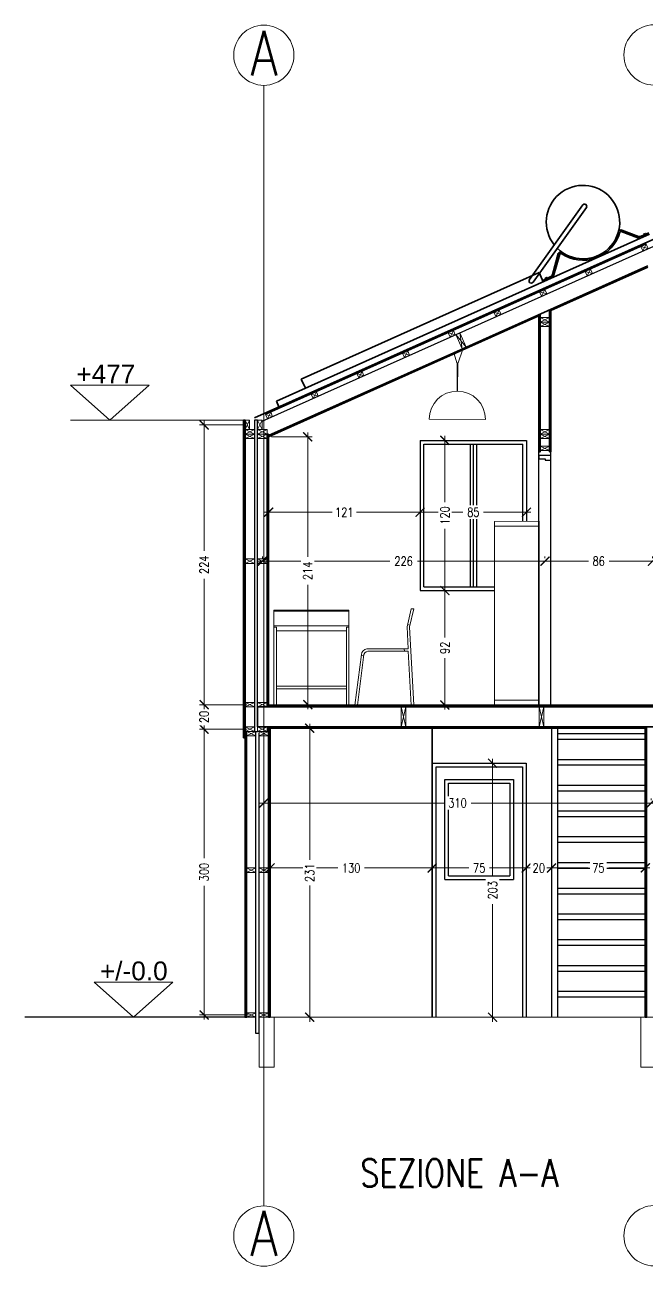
# Model space of a CAD drawing. Header units: centimetres. Extents: x 891 to 3096, y 669 to 2470.
# Drawn here: x 895 to 1392, y 1470 to 2463 of the extents above; entities that cross this region are included whole.
import ezdxf

# ---------------------------------------------------------------- set-up
doc = ezdxf.new("R2010")
doc.units = ezdxf.units.CM
doc.header["$MEASUREMENT"] = 0
doc.layers.get('DEFPOINTS').update_dxf_attribs({"color": 210})
for name, color, linetype, lineweight in [('A-ANNO-DIMS', 3, 'Continuous', 18), ('A-ANNO-SYMB', 3, 'Continuous', 18), ('A-DETL-MCUT', 4, 'Continuous', 25), ('A-ELEV-IDEN', 3, 'Continuous', 18), ('A-ELEV-MBE1', 7, 'Continuous', 35), ('A-ELEV-MBE2', 4, 'Continuous', 25), ('A-FURN', 8, 'Continuous', 18), ('A-SECT-MCUT', 7, 'Continuous', 35), ('A-WALL-STUD', 3, 'Continuous', 18)]:
    doc.layers.add(name, color=color, linetype=linetype, lineweight=lineweight)
doc.styles.add('ARIAL', font='Arial.ttf')
doc.styles.add('E-ROMANS', font='romans.shx', dxfattribs={"width": 0.8})
doc.styles.get("Standard").update_dxf_attribs({"font": 'Arial.ttf'})
doc.dimstyles.new('Copy of TICK_36', dxfattribs={"dimtxt": 3.6, "dimasz": 3.6, "dimexe": 1.8, "dimexo": 1.2, "dimgap": 1.8, "dimtad": 0, "dimdec": 0, "dimzin": 0, "dimdsep": 46, "dimtxsty": 'ARIAL', "dimblk": 'ARCHTICK', "dimblk1": 'ARCHTICK', "dimblk2": 'ARCHTICK', "dimcen": 1.8, "dimdle": 1.8, "dimclrd": 256, "dimclre": 256, "dimclrt": 256, "dimadec": 0, "dimazin": 0, "dimtfac": 1, "dimtdec": 0, "dimtmove": 1, "dimatfit": 3, "dimldrblk": 'OPEN90', "dimfxl": 1, "dimtfill": 1, "dimtolj": 1, "dimtzin": 0, "dimlwd": -1, "dimlwe": -1, "dimarcsym": 0})

# ---------------------------------------------------------------- blocks, each defined once
blk = doc.blocks.new('_ArchTick')
at = {"color": 0, "linetype": 'ByBlock', "const_width": 0.15}
blk.add_lwpolyline([(-0.5, -0.5), (0.5, 0.5)], dxfattribs=at)
blk = doc.blocks.new('*D52')
at = {"layer": 'A-ANNO-DIMS', "transparency": 16777216}
for p, q in [((1072.66, 1899.56), (1034.9, 1899.56)), ((1038.5, 1903.16), (1038.5, 1796.28)), ((1038.5, 1667.38), (1038.5, 1774.27)), ((1073.86, 1670.98), (1034.9, 1670.98))]:
    blk.add_line(p, q, dxfattribs=at)
at = {"layer": 'DEFPOINTS', "color": 0, "transparency": 16777216}
for p in [(1075.06, 1899.56), (1038.5, 1670.98), (1076.26, 1670.98)]:
    blk.add_point(p, dxfattribs=at)
at = {"layer": 'A-ANNO-DIMS', "transparency": 16777216, "xscale": 7.2, "yscale": 7.2, "zscale": 7.2}
for p, rotation in [((1038.5, 1899.56), 90), ((1038.5, 1670.98), 270)]:
    blk.add_blockref('_ArchTick', p, dxfattribs=dict(at, rotation=rotation))
at = {"layer": 'A-ANNO-DIMS', "transparency": 16777216, "insert": (1038.5, 1785.27), "char_height": 7.2, "width": 15.432, "attachment_point": 5, "rotation": 90, "style": 'E-ROMANS', "bg_fill": 3, "box_fill_scale": 1.25, "bg_fill_color": 256, "bg_fill_true_color": 13158600, "bg_fill_transparency": 0}
blk.add_mtext('\\A1;300', dxfattribs=at)
blk = doc.blocks.new('_Open90')
at = {"color": 0, "linetype": 'ByBlock', "lineweight": -2}
for p, q in [((0, 0), (-1, 0)), ((-0.5, 0.5), (0, 0)), ((0, 0), (-0.5, -0.5))]:
    blk.add_line(p, q, dxfattribs=at)
blk = doc.blocks.new('*D53')
at = {"layer": 'A-ANNO-DIMS', "transparency": 16777216}
for p, q in [((1038.5, 1919.18), (1038.5, 1926.38)), ((1072.66, 1919.18), (1034.9, 1919.18)), ((1038.5, 1919.18), (1038.5, 1917.63)), ((1072.66, 1899.56), (1034.9, 1899.56)), ((1038.5, 1899.56), (1038.5, 1901.1)), ((1038.5, 1899.56), (1038.5, 1892.36))]:
    blk.add_line(p, q, dxfattribs=at)
at = {"layer": 'DEFPOINTS', "color": 0, "transparency": 16777216}
for p in [(1075.06, 1919.18), (1075.06, 1899.56)]:
    blk.add_point(p, dxfattribs=at)
at = {"layer": 'A-ANNO-DIMS', "transparency": 16777216, "xscale": 7.2, "yscale": 7.2, "zscale": 7.2}
for p, rotation in [((1038.5, 1919.18), 270), ((1038.5, 1899.56), 90)]:
    blk.add_blockref('_ArchTick', p, dxfattribs=dict(at, rotation=rotation))
at = {"layer": 'A-ANNO-DIMS', "transparency": 16777216, "insert": (1038.5, 1909.37), "char_height": 7.2, "attachment_point": 5, "rotation": 90, "style": 'E-ROMANS', "bg_fill": 3, "box_fill_scale": 1.25, "bg_fill_color": 256, "bg_fill_true_color": 13158600, "bg_fill_transparency": 0}
blk.add_mtext('\\A1;20', dxfattribs=at)
at = {"layer": 'DEFPOINTS', "color": 0, "transparency": 16777216}
blk.add_point((1038.5, 1919.18), dxfattribs=at)
blk = doc.blocks.new('*D54')
at = {"layer": 'A-ANNO-DIMS', "transparency": 16777216}
for p, q in [((1038.5, 2146.5), (1038.5, 2042.18)), ((1070.71, 2142.9), (1034.9, 2142.9)), ((1038.5, 1915.58), (1038.5, 2019.89)), ((1072.66, 1919.18), (1034.9, 1919.18))]:
    blk.add_line(p, q, dxfattribs=at)
at = {"layer": 'DEFPOINTS', "color": 0, "transparency": 16777216}
for p in [(1038.5, 2142.9), (1073.11, 2142.9), (1075.06, 1919.18)]:
    blk.add_point(p, dxfattribs=at)
at = {"layer": 'A-ANNO-DIMS', "transparency": 16777216, "xscale": 7.2, "yscale": 7.2, "zscale": 7.2}
for p, rotation in [((1038.5, 2142.9), 90), ((1038.5, 1919.18), 270)]:
    blk.add_blockref('_ArchTick', p, dxfattribs=dict(at, rotation=rotation))
at = {"layer": 'A-ANNO-DIMS', "transparency": 16777216, "insert": (1038.5, 2031.04), "char_height": 7.2, "attachment_point": 5, "rotation": 90, "style": 'E-ROMANS', "bg_fill": 3, "box_fill_scale": 1.25, "bg_fill_color": 256, "bg_fill_true_color": 13158600, "bg_fill_transparency": 0}
blk.add_mtext('\\A1;224', dxfattribs=at)
blk = doc.blocks.new('*D55')
at = {"layer": 'A-ANNO-DIMS', "transparency": 16777216}
for p, q in [((1085.11, 2036.31), (1085.11, 2037.56)), ((1311.19, 2036.36), (1311.19, 2037.56)), ((1081.51, 2033.96), (1187.14, 2033.96)), ((1314.79, 2033.96), (1209.15, 2033.96))]:
    blk.add_line(p, q, dxfattribs=at)
at = {"layer": 'DEFPOINTS', "color": 0, "transparency": 16777216}
for p in [(1085.11, 2033.96), (1085.11, 2033.91), (1311.19, 2033.96)]:
    blk.add_point(p, dxfattribs=at)
at = {"layer": 'A-ANNO-DIMS', "transparency": 16777216, "xscale": 7.2, "yscale": 7.2, "zscale": 7.2, "rotation": 180}
blk.add_blockref('_ArchTick', (1085.11, 2033.96), dxfattribs=at)
at = {"layer": 'A-ANNO-DIMS', "transparency": 16777216, "xscale": 7.2, "yscale": 7.2, "zscale": 7.2}
blk.add_blockref('_ArchTick', (1311.19, 2033.96), dxfattribs=at)
at = {"layer": 'A-ANNO-DIMS', "transparency": 16777216, "insert": (1198.15, 2033.96), "char_height": 7.2, "attachment_point": 5, "style": 'E-ROMANS', "bg_fill": 3, "box_fill_scale": 1.25, "bg_fill_color": 256, "bg_fill_true_color": 13158600, "bg_fill_transparency": 0}
blk.add_mtext('\\A1;226', dxfattribs=at)
blk = doc.blocks.new('*D56')
at = {"layer": 'A-ANNO-DIMS', "transparency": 16777216}
for p, q in [((1311.19, 2036.36), (1311.19, 2037.56)), ((1397.25, 2036.36), (1397.25, 2037.56)), ((1307.59, 2033.96), (1345.96, 2033.96)), ((1400.85, 2033.96), (1362.48, 2033.96))]:
    blk.add_line(p, q, dxfattribs=at)
at = {"layer": 'DEFPOINTS', "color": 0, "transparency": 16777216}
for p in [(1311.19, 2033.96), (1311.19, 2033.96), (1397.25, 2033.96)]:
    blk.add_point(p, dxfattribs=at)
at = {"layer": 'A-ANNO-DIMS', "transparency": 16777216, "xscale": 7.2, "yscale": 7.2, "zscale": 7.2, "rotation": 180}
blk.add_blockref('_ArchTick', (1311.19, 2033.96), dxfattribs=at)
at = {"layer": 'A-ANNO-DIMS', "transparency": 16777216, "xscale": 7.2, "yscale": 7.2, "zscale": 7.2}
blk.add_blockref('_ArchTick', (1397.25, 2033.96), dxfattribs=at)
at = {"layer": 'A-ANNO-DIMS', "transparency": 16777216, "insert": (1354.22, 2033.96), "char_height": 7.2, "attachment_point": 5, "style": 'E-ROMANS', "bg_fill": 3, "box_fill_scale": 1.25, "bg_fill_color": 256, "bg_fill_true_color": 13158600, "bg_fill_transparency": 0}
blk.add_mtext('\\A1;86', dxfattribs=at)
blk = doc.blocks.new('*D58')
at = {"layer": 'A-ANNO-DIMS', "transparency": 16777216}
for p, q in [((1090.07, 2075.54), (1090.07, 2076.74)), ((1211.36, 2075.54), (1211.36, 2076.74)), ((1086.47, 2073.14), (1140.94, 2073.14)), ((1214.96, 2073.14), (1160.48, 2073.14))]:
    blk.add_line(p, q, dxfattribs=at)
at = {"layer": 'DEFPOINTS', "color": 0, "transparency": 16777216}
for p in [(1090.07, 2073.14), (1090.07, 2073.14), (1211.36, 2073.14)]:
    blk.add_point(p, dxfattribs=at)
at = {"layer": 'A-ANNO-DIMS', "transparency": 16777216, "xscale": 7.2, "yscale": 7.2, "zscale": 7.2, "rotation": 180}
blk.add_blockref('_ArchTick', (1090.07, 2073.14), dxfattribs=at)
at = {"layer": 'A-ANNO-DIMS', "transparency": 16777216, "xscale": 7.2, "yscale": 7.2, "zscale": 7.2}
blk.add_blockref('_ArchTick', (1211.36, 2073.14), dxfattribs=at)
at = {"layer": 'A-ANNO-DIMS', "transparency": 16777216, "insert": (1150.71, 2073.14), "char_height": 7.2, "attachment_point": 5, "style": 'E-ROMANS', "bg_fill": 3, "box_fill_scale": 1.25, "bg_fill_color": 256, "bg_fill_true_color": 13158600, "bg_fill_transparency": 0}
blk.add_mtext('\\A1;121', dxfattribs=at)
blk = doc.blocks.new('*D59')
at = {"layer": 'A-ANNO-DIMS', "transparency": 16777216}
for p, q in [((1231.18, 2014.05), (1231.18, 1972.92)), ((1233.58, 2010.45), (1234.78, 2010.45)), ((1231.18, 1915.28), (1231.18, 1956.4)), ((1092.47, 1918.88), (1234.78, 1918.88))]:
    blk.add_line(p, q, dxfattribs=at)
at = {"layer": 'DEFPOINTS', "color": 0, "transparency": 16777216}
for p in [(1231.18, 2010.45), (1090.07, 1918.88), (1231.18, 1918.88)]:
    blk.add_point(p, dxfattribs=at)
at = {"layer": 'A-ANNO-DIMS', "transparency": 16777216, "xscale": 7.2, "yscale": 7.2, "zscale": 7.2}
for p, rotation in [((1231.18, 2010.45), 90), ((1231.18, 1918.88), 270)]:
    blk.add_blockref('_ArchTick', p, dxfattribs=dict(at, rotation=rotation))
at = {"layer": 'A-ANNO-DIMS', "transparency": 16777216, "insert": (1231.18, 1964.66), "char_height": 7.2, "attachment_point": 5, "rotation": 90, "style": 'E-ROMANS', "bg_fill": 3, "box_fill_scale": 1.25, "bg_fill_color": 256, "bg_fill_true_color": 13158600, "bg_fill_transparency": 0}
blk.add_mtext('\\A1;92', dxfattribs=at)
blk = doc.blocks.new('*D60')
at = {"layer": 'A-ANNO-DIMS', "transparency": 16777216}
for p, q in [((1211.36, 2075.54), (1211.36, 2076.74)), ((1296.43, 2075.54), (1296.43, 2076.74)), ((1207.76, 2073.14), (1245.63, 2073.14)), ((1300.03, 2073.14), (1262.16, 2073.14))]:
    blk.add_line(p, q, dxfattribs=at)
at = {"layer": 'DEFPOINTS', "color": 0, "transparency": 16777216}
for p in [(1211.36, 2073.14), (1296.43, 2073.14), (1296.43, 2073.14)]:
    blk.add_point(p, dxfattribs=at)
at = {"layer": 'A-ANNO-DIMS', "transparency": 16777216, "xscale": 7.2, "yscale": 7.2, "zscale": 7.2, "rotation": 180}
blk.add_blockref('_ArchTick', (1211.36, 2073.14), dxfattribs=at)
at = {"layer": 'A-ANNO-DIMS', "transparency": 16777216, "xscale": 7.2, "yscale": 7.2, "zscale": 7.2}
blk.add_blockref('_ArchTick', (1296.43, 2073.14), dxfattribs=at)
at = {"layer": 'A-ANNO-DIMS', "transparency": 16777216, "insert": (1253.89, 2073.14), "char_height": 7.2, "attachment_point": 5, "style": 'E-ROMANS', "bg_fill": 3, "box_fill_scale": 1.25, "bg_fill_color": 256, "bg_fill_true_color": 13158600, "bg_fill_transparency": 0}
blk.add_mtext('\\A1;85', dxfattribs=at)
blk = doc.blocks.new('*D61')
at = {"layer": 'A-ANNO-DIMS', "transparency": 16777216}
for p, q in [((1121.42, 2136.93), (1121.42, 2037.39)), ((1092.47, 2133.33), (1125.02, 2133.33)), ((1121.42, 1915.58), (1121.42, 2015.11)), ((1092.47, 1919.18), (1125.02, 1919.18))]:
    blk.add_line(p, q, dxfattribs=at)
at = {"layer": 'DEFPOINTS', "color": 0, "transparency": 16777216}
for p in [(1090.07, 2133.33), (1121.42, 2133.33), (1090.07, 1919.18)]:
    blk.add_point(p, dxfattribs=at)
at = {"layer": 'A-ANNO-DIMS', "transparency": 16777216, "xscale": 7.2, "yscale": 7.2, "zscale": 7.2}
for p, rotation in [((1121.42, 2133.33), 90), ((1121.42, 1919.18), 270)]:
    blk.add_blockref('_ArchTick', p, dxfattribs=dict(at, rotation=rotation))
at = {"layer": 'A-ANNO-DIMS', "transparency": 16777216, "insert": (1121.42, 2026.25), "char_height": 7.2, "attachment_point": 5, "rotation": 90, "style": 'E-ROMANS', "bg_fill": 3, "box_fill_scale": 1.25, "bg_fill_color": 256, "bg_fill_true_color": 13158600, "bg_fill_transparency": 0}
blk.add_mtext('\\A1;214', dxfattribs=at)
blk = doc.blocks.new('*D66')
at = {"layer": 'A-ANNO-DIMS', "transparency": 16777216}
for p, q in [((1231.18, 2134.14), (1231.18, 2081.09)), ((1233.58, 2130.54), (1234.78, 2130.54)), ((1231.18, 2006.85), (1231.18, 2059.9)), ((1233.58, 2010.45), (1234.78, 2010.45))]:
    blk.add_line(p, q, dxfattribs=at)
at = {"layer": 'DEFPOINTS', "color": 0, "transparency": 16777216}
for p in [(1231.18, 2130.54), (1231.18, 2130.54), (1231.18, 2010.45)]:
    blk.add_point(p, dxfattribs=at)
at = {"layer": 'A-ANNO-DIMS', "transparency": 16777216, "xscale": 7.2, "yscale": 7.2, "zscale": 7.2}
for p, rotation in [((1231.18, 2130.54), 90), ((1231.18, 2010.45), 270)]:
    blk.add_blockref('_ArchTick', p, dxfattribs=dict(at, rotation=rotation))
at = {"layer": 'A-ANNO-DIMS', "transparency": 16777216, "insert": (1231.18, 2070.49), "char_height": 7.2, "attachment_point": 5, "rotation": 90, "style": 'E-ROMANS', "bg_fill": 3, "box_fill_scale": 1.25, "bg_fill_color": 256, "bg_fill_true_color": 13158600, "bg_fill_transparency": 0}
blk.add_mtext('\\A1;120', dxfattribs=at)
blk = doc.blocks.new('*D69')
at = {"layer": 'A-ANNO-DIMS', "transparency": 16777216}
for p, q in [((1082.71, 1840.53), (1230.28, 1840.53)), ((1086.31, 1838.73), (1086.31, 1836.93)), ((1399.85, 1840.53), (1252.29, 1840.53)), ((1396.25, 1842.93), (1396.25, 1844.13))]:
    blk.add_line(p, q, dxfattribs=at)
at = {"layer": 'DEFPOINTS', "color": 0, "transparency": 16777216}
for p in [(1086.31, 1841.13), (1396.25, 1840.53), (1396.25, 1840.53)]:
    blk.add_point(p, dxfattribs=at)
at = {"layer": 'A-ANNO-DIMS', "transparency": 16777216, "xscale": 7.2, "yscale": 7.2, "zscale": 7.2, "rotation": 180}
blk.add_blockref('_ArchTick', (1086.31, 1840.53), dxfattribs=at)
at = {"layer": 'A-ANNO-DIMS', "transparency": 16777216, "xscale": 7.2, "yscale": 7.2, "zscale": 7.2}
blk.add_blockref('_ArchTick', (1396.25, 1840.53), dxfattribs=at)
at = {"layer": 'A-ANNO-DIMS', "transparency": 16777216, "insert": (1241.28, 1840.53), "char_height": 7.2, "attachment_point": 5, "style": 'E-ROMANS', "bg_fill": 3, "box_fill_scale": 1.25, "bg_fill_color": 256, "bg_fill_true_color": 13158600, "bg_fill_transparency": 0}
blk.add_mtext('\\A1;310', dxfattribs=at)
blk = doc.blocks.new('*D70')
at = {"layer": 'A-ANNO-DIMS', "transparency": 16777216}
for p, q in [((1087.67, 1788.57), (1145.57, 1788.57)), ((1091.27, 1789.17), (1091.27, 1792.17)), ((1224.67, 1788.57), (1166.76, 1788.57)), ((1221.07, 1671.58), (1221.07, 1792.17))]:
    blk.add_line(p, q, dxfattribs=at)
at = {"layer": 'DEFPOINTS', "color": 0, "transparency": 16777216}
for p in [(1221.07, 1788.57), (1091.27, 1786.77), (1221.07, 1669.18)]:
    blk.add_point(p, dxfattribs=at)
at = {"layer": 'A-ANNO-DIMS', "transparency": 16777216, "xscale": 7.2, "yscale": 7.2, "zscale": 7.2, "rotation": 180}
blk.add_blockref('_ArchTick', (1091.27, 1788.57), dxfattribs=at)
at = {"layer": 'A-ANNO-DIMS', "transparency": 16777216, "xscale": 7.2, "yscale": 7.2, "zscale": 7.2}
blk.add_blockref('_ArchTick', (1221.07, 1788.57), dxfattribs=at)
at = {"layer": 'A-ANNO-DIMS', "transparency": 16777216, "insert": (1156.17, 1788.57), "char_height": 7.2, "attachment_point": 5, "style": 'E-ROMANS', "bg_fill": 3, "box_fill_scale": 1.25, "bg_fill_color": 256, "bg_fill_true_color": 13158600, "bg_fill_transparency": 0}
blk.add_mtext('\\A1;130', dxfattribs=at)
blk = doc.blocks.new('*D71')
at = {"layer": 'A-ANNO-DIMS', "transparency": 16777216}
for p, q in [((1217.47, 1788.57), (1250.33, 1788.57)), ((1221.07, 1790.97), (1221.07, 1792.17)), ((1299.73, 1788.57), (1266.86, 1788.57)), ((1296.13, 1790.97), (1296.13, 1792.17))]:
    blk.add_line(p, q, dxfattribs=at)
at = {"layer": 'DEFPOINTS', "color": 0, "transparency": 16777216}
for p in [(1221.07, 1788.57), (1296.13, 1788.57), (1296.13, 1788.57)]:
    blk.add_point(p, dxfattribs=at)
at = {"layer": 'A-ANNO-DIMS', "transparency": 16777216, "xscale": 7.2, "yscale": 7.2, "zscale": 7.2, "rotation": 180}
blk.add_blockref('_ArchTick', (1221.07, 1788.57), dxfattribs=at)
at = {"layer": 'A-ANNO-DIMS', "transparency": 16777216, "xscale": 7.2, "yscale": 7.2, "zscale": 7.2}
blk.add_blockref('_ArchTick', (1296.13, 1788.57), dxfattribs=at)
at = {"layer": 'A-ANNO-DIMS', "transparency": 16777216, "insert": (1258.6, 1788.57), "char_height": 7.2, "attachment_point": 5, "style": 'E-ROMANS', "bg_fill": 3, "box_fill_scale": 1.25, "bg_fill_color": 256, "bg_fill_true_color": 13158600, "bg_fill_transparency": 0}
blk.add_mtext('\\A1;75', dxfattribs=at)
blk = doc.blocks.new('*D72')
at = {"layer": 'A-ANNO-DIMS', "transparency": 16777216}
for p, q in [((1296.13, 1788.57), (1288.93, 1788.57)), ((1296.13, 1790.97), (1296.13, 1792.17)), ((1296.13, 1788.57), (1298.02, 1788.57)), ((1316.44, 1788.57), (1314.55, 1788.57)), ((1316.44, 1790.97), (1316.44, 1792.17)), ((1316.44, 1788.57), (1323.64, 1788.57))]:
    blk.add_line(p, q, dxfattribs=at)
at = {"layer": 'A-ANNO-DIMS', "transparency": 16777216, "xscale": 7.2, "yscale": 7.2, "zscale": 7.2}
blk.add_blockref('_ArchTick', (1296.13, 1788.57), dxfattribs=at)
at = {"layer": 'A-ANNO-DIMS', "transparency": 16777216, "xscale": 7.2, "yscale": 7.2, "zscale": 7.2, "rotation": 180}
blk.add_blockref('_ArchTick', (1316.44, 1788.57), dxfattribs=at)
at = {"layer": 'A-ANNO-DIMS', "transparency": 16777216, "insert": (1306.28, 1788.57), "char_height": 7.2, "attachment_point": 5, "style": 'E-ROMANS', "bg_fill": 3, "box_fill_scale": 1.25, "bg_fill_color": 256, "bg_fill_true_color": 13158600, "bg_fill_transparency": 0}
blk.add_mtext('\\A1;20', dxfattribs=at)
at = {"layer": 'DEFPOINTS', "color": 0, "transparency": 16777216}
for p in [(1296.13, 1788.57), (1316.44, 1788.57), (1316.44, 1788.57)]:
    blk.add_point(p, dxfattribs=at)
blk = doc.blocks.new('*D73')
at = {"layer": 'A-ANNO-DIMS', "transparency": 16777216}
for p, q in [((1312.84, 1788.57), (1345.71, 1788.57)), ((1316.44, 1790.97), (1316.44, 1792.17)), ((1395.1, 1788.57), (1362.23, 1788.57)), ((1391.5, 1790.67), (1391.5, 1792.17))]:
    blk.add_line(p, q, dxfattribs=at)
at = {"layer": 'DEFPOINTS', "color": 0, "transparency": 16777216}
for p in [(1316.44, 1788.57), (1391.5, 1788.57), (1391.5, 1788.27)]:
    blk.add_point(p, dxfattribs=at)
at = {"layer": 'A-ANNO-DIMS', "transparency": 16777216, "xscale": 7.2, "yscale": 7.2, "zscale": 7.2, "rotation": 180}
blk.add_blockref('_ArchTick', (1316.44, 1788.57), dxfattribs=at)
at = {"layer": 'A-ANNO-DIMS', "transparency": 16777216, "xscale": 7.2, "yscale": 7.2, "zscale": 7.2}
blk.add_blockref('_ArchTick', (1391.5, 1788.57), dxfattribs=at)
at = {"layer": 'A-ANNO-DIMS', "transparency": 16777216, "insert": (1353.97, 1788.57), "char_height": 7.2, "attachment_point": 5, "style": 'E-ROMANS', "bg_fill": 3, "box_fill_scale": 1.25, "bg_fill_color": 256, "bg_fill_true_color": 13158600, "bg_fill_transparency": 0}
blk.add_mtext('\\A1;75', dxfattribs=at)
blk = doc.blocks.new('*D74')
at = {"layer": 'A-ANNO-DIMS', "transparency": 16777216}
for p, q in [((1223.47, 1872.34), (1272.91, 1872.34)), ((1269.31, 1875.94), (1269.31, 1781.77)), ((1269.31, 1665.58), (1269.31, 1759.75)), ((1223.47, 1669.18), (1272.91, 1669.18))]:
    blk.add_line(p, q, dxfattribs=at)
at = {"layer": 'DEFPOINTS', "color": 0, "transparency": 16777216}
for p in [(1221.07, 1872.34), (1269.31, 1872.34), (1221.07, 1669.18)]:
    blk.add_point(p, dxfattribs=at)
at = {"layer": 'A-ANNO-DIMS', "transparency": 16777216, "xscale": 7.2, "yscale": 7.2, "zscale": 7.2}
for p, rotation in [((1269.31, 1872.34), 90), ((1269.31, 1669.18), 270)]:
    blk.add_blockref('_ArchTick', p, dxfattribs=dict(at, rotation=rotation))
at = {"layer": 'A-ANNO-DIMS', "transparency": 16777216, "insert": (1269.31, 1770.76), "char_height": 7.2, "attachment_point": 5, "rotation": 90, "style": 'E-ROMANS', "bg_fill": 3, "box_fill_scale": 1.25, "bg_fill_color": 256, "bg_fill_true_color": 13158600, "bg_fill_transparency": 0}
blk.add_mtext('\\A1;203', dxfattribs=at)
blk = doc.blocks.new('*D75')
at = {"layer": 'A-ANNO-DIMS', "transparency": 16777216}
for p, q in [((1093.67, 1900.36), (1126.6, 1900.36)), ((1123, 1903.96), (1123, 1794.95)), ((1123, 1665.58), (1123, 1774.59)), ((1093.67, 1669.18), (1126.6, 1669.18))]:
    blk.add_line(p, q, dxfattribs=at)
at = {"layer": 'DEFPOINTS', "color": 0, "transparency": 16777216}
for p in [(1091.27, 1900.36), (1123, 1900.36), (1091.27, 1669.18)]:
    blk.add_point(p, dxfattribs=at)
at = {"layer": 'A-ANNO-DIMS', "transparency": 16777216, "xscale": 7.2, "yscale": 7.2, "zscale": 7.2}
for p, rotation in [((1123, 1900.36), 90), ((1123, 1669.18), 270)]:
    blk.add_blockref('_ArchTick', p, dxfattribs=dict(at, rotation=rotation))
at = {"layer": 'A-ANNO-DIMS', "transparency": 16777216, "insert": (1123, 1784.77), "char_height": 7.2, "attachment_point": 5, "rotation": 90, "style": 'E-ROMANS', "bg_fill": 3, "box_fill_scale": 1.25, "bg_fill_color": 256, "bg_fill_true_color": 13158600, "bg_fill_transparency": 0}
blk.add_mtext('\\A1;231', dxfattribs=at)

msp = doc.modelspace()

# ---------------------------------------------------------------- linework, layer by layer
for p, q in [((1094.33, 1918.88), (1096.33, 1918.88)), ((1152.33, 1918.88), (1154.33, 1918.88)), ((1159.19, 1918.88), (1161.19, 1918.88)), ((1204.17, 1918.88), (1206.19, 1918.88)), ((1270.72, 1918.88), (1274.72, 1918.88)), ((1274.72, 1918.88), (1302.43, 1918.88)), ((1306.43, 1918.88), (1302.43, 1918.88)), ((1078.81, 1897.76), (1081.36, 1897.76)), ((1080.01, 1669.18), (895.07, 1669.18))]:
    msp.add_line(p, q)
at = {"layer": 'A-ANNO-DIMS'}
msp.add_line((1070.1, 2146.65), (931.7, 2146.65), dxfattribs=at)
for points in [[(931.7, 2174.63), (963.19, 2146.65), (994.67, 2174.63)], [(950.61, 1697.17), (982.09, 1669.18), (1013.57, 1697.17)]]:
    msp.add_lwpolyline(points, close=True, dxfattribs=at)
at = {"layer": 'A-ANNO-SYMB', "color": 0}
for p, q in [((1387.99, 1669.18), (1089.06, 1669.18)), ((1400, 1669.18), (1387.99, 1669.18))]:
    msp.add_line(p, q, dxfattribs=at)
at = {"layer": 'A-ANNO-SYMB'}
for centre in [(1086.31, 2438.63), (1398.51, 2438.81), (1086.31, 1494.19), (1398.51, 1494.38)]:
    msp.add_circle(centre, 24.11, dxfattribs=at)
at = {"layer": 'A-DETL-MCUT', "color": 0}
msp.add_line((1090.07, 2135.54), (1088.86, 2135.54), dxfattribs=at)
at = {"layer": 'A-DETL-MCUT'}
for p, q in [((1306.43, 1918.88), (1306.43, 2121.53)), ((1306.43, 1918.88), (1306.43, 2118.34)), ((1315.94, 1918.88), (1315.94, 2121.53)), ((1315.94, 1918.88), (1315.94, 2118.34)), ((1306.43, 2065.88), (1306.43, 1918.88))]:
    msp.add_line(p, q, dxfattribs=at)
msp.add_lwpolyline([(1306.43, 2118.34), (1306.43, 2115.84), (1311.44, 2115.84), (1311.44, 2114.84), (1315.94, 2114.84), (1315.94, 2118.34), (1306.43, 2118.34)], dxfattribs=at)
at = {"layer": 'A-ELEV-IDEN', "color": 3}
for p, q in [((1387.99, 1669.18), (1387.99, 1629.15)), ((1387.99, 1629.15), (1400, 1629.15))]:
    msp.add_line(p, q, dxfattribs=at)
msp.add_lwpolyline([(1094.57, 1669.18), (1082.56, 1669.18), (1082.56, 1629.15), (1094.57, 1629.15)], close=True, dxfattribs=at)
at = {"layer": 'A-ELEV-MBE1', "color": 0}
for p, q in [((1341.5, 2318.86), (1298.8, 2259.18)), ((1344.38, 2316.75), (1301.69, 2257.09)), ((1372.31, 2297.7), (1385.52, 2292.66)), ((1372.72, 2298.78), (1385.93, 2293.74)), ((1394.33, 2296.54), (1388.21, 2293.81)), ((1390.53, 2294.9), (1390.27, 2295.47)), ((1390.3, 2295.55), (1391.64, 2296.14)), ((1390.83, 2295.04), (1390.57, 2295.61)), ((1391.41, 2295.98), (1391.67, 2295.41)), ((1391.71, 2296.12), (1391.97, 2295.55)), ((1317.12, 2263.16), (1321.88, 2279.92)), ((1318.24, 2262.84), (1323.01, 2279.62)), ((1315.47, 2261.25), (1309.43, 2258.55)), ((1309.43, 2258.55), (1309.9, 2257.49)), ((1311.71, 2259.63), (1311.45, 2260.2)), ((1311.48, 2260.27), (1312.82, 2260.87)), ((1312.01, 2259.76), (1311.75, 2260.33)), ((1312.59, 2260.71), (1312.85, 2260.14)), ((1312.89, 2260.84), (1313.15, 2260.27)), ((1221.07, 1900.36), (1391.5, 1900.36))]:
    msp.add_line(p, q, dxfattribs=at)
for points in [[(1096.32, 2161.9), (1394.8, 2295.48)], [(1116.26, 2179.6), (1306.63, 2264.8)], [(1306.63, 2264.8), (1309.9, 2257.49)], [(1116.26, 2179.6), (1119.53, 2172.29)], [(1096.32, 2161.9), (1098.36, 2157.34)]]:
    msp.add_lwpolyline(points, dxfattribs=at)
for centre, radius, start, end in [((1341.64, 2305.15), 29.38, 225.56838, 218.43727), ((1342.94, 2317.81), 1.78, 323.50184, 144.71841), ((1341.64, 2305.15), 30.54, 235.35032, 344.88562), ((1371.98, 2296.84), 2.09, 69.11012, 160.19507), ((1371.98, 2296.83), 0.928, 69.13934, 157.43176), ((1387, 2296.53), 2.98, 249.11012, 294.11012), ((1390.32, 2295.5), 0.0538, 114.11012, 204.11012), ((1390.52, 2295.59), 0.0538, 24.11012, 114.11012), ((1390.58, 2294.92), 0.0538, 204.11012, 294.11012), ((1390.62, 2295.63), 0.0538, 114.11012, 204.11012), ((1390.78, 2295.01), 0.0538, 294.11012, 24.11012), ((1390.88, 2295.06), 0.0538, 204.11012, 294.11012), ((1391.36, 2295.96), 0.0538, 24.11012, 114.11012), ((1391.46, 2296.01), 0.0538, 114.11012, 204.11012), ((1391.66, 2296.1), 0.0538, 24.11012, 114.11012), ((1391.62, 2295.39), 0.0538, 294.11012, 24.11012), ((1391.72, 2295.43), 0.0538, 204.11012, 294.11012), ((1391.92, 2295.52), 0.0538, 294.11012, 24.11012), ((1387, 2296.53), 4.14, 249.11012, 294.11012), ((1323.84, 2279.21), 2.09, 59.88941, 159.99153), ((1323.84, 2279.21), 0.927, 62.30828, 153.62295), ((1300.24, 2258.13), 1.78, 144.11012, 325.07999), ((1311.5, 2260.22), 0.0538, 114.11012, 204.11012), ((1311.7, 2260.31), 0.0538, 24.11012, 114.11012), ((1311.76, 2259.65), 0.0538, 204.11012, 294.11012), ((1311.8, 2260.36), 0.0538, 114.11012, 204.11012), ((1311.96, 2259.74), 0.0538, 294.11012, 24.11012), ((1312.06, 2259.78), 0.0538, 204.11012, 294.11012), ((1312.54, 2260.69), 0.0538, 24.11012, 114.11012), ((1312.64, 2260.73), 0.0538, 114.11012, 204.11012), ((1312.84, 2260.82), 0.0538, 24.11012, 114.11012), ((1312.8, 2260.12), 0.0538, 294.11012, 24.11012), ((1312.9, 2260.16), 0.0538, 204.11012, 294.11012), ((1313.1, 2260.25), 0.0538, 294.11012, 24.11012), ((1314.25, 2263.97), 2.98, 294.11012, 344.11012), ((1314.25, 2263.97), 4.14, 294.11012, 344.11012)]:
    msp.add_arc(centre, radius, start, end, dxfattribs=at)
at = {"layer": 'A-ELEV-MBE2'}
for p, q in [((1078.81, 2146.65), (1078.81, 1897.76)), ((1081.36, 2146.65), (1078.81, 2146.65)), ((1081.36, 1917.37), (1081.36, 2146.65)), ((1211.36, 2130.54), (1211.36, 2010.45)), ((1211.36, 2130.54), (1296.43, 2130.54)), ((1214.36, 2127.54), (1293.42, 2127.54)), ((1214.36, 2013.45), (1214.36, 2127.54)), ((1251.39, 2127.54), (1251.39, 2013.45)), ((1253.89, 2127.54), (1253.89, 2013.45)), ((1256.39, 2127.54), (1256.39, 2013.45)), ((1293.42, 2065.81), (1293.42, 2127.54)), ((1296.43, 2130.54), (1296.43, 2065.82)), ((1211.36, 2010.45), (1270.72, 2010.45)), ((1214.36, 2013.45), (1270.72, 2013.45)), ((1080.01, 1656.17), (1080.01, 1897.76)), ((1082.56, 1656.17), (1082.56, 1896.36)), ((1316.44, 1900.36), (1316.44, 1669.18)), ((1321.44, 1669.18), (1321.44, 1900.36)), ((1391.5, 1895.77), (1321.44, 1895.77)), ((1391.5, 1891.27), (1321.44, 1891.27)), ((1391.5, 1875.17), (1321.44, 1875.17)), ((1391.5, 1870.67), (1321.44, 1870.67)), ((1231.07, 1779.27), (1231.07, 1859.33)), ((1231.07, 1859.33), (1286.12, 1859.33)), ((1286.12, 1859.33), (1286.12, 1779.27)), ((1234.08, 1782.27), (1234.08, 1856.33)), ((1234.08, 1856.33), (1283.12, 1856.33)), ((1283.12, 1856.33), (1283.12, 1782.27)), ((1391.5, 1854.58), (1321.44, 1854.58)), ((1391.5, 1850.07), (1321.44, 1850.07)), ((1391.5, 1833.98), (1321.44, 1833.98)), ((1391.5, 1829.47), (1321.44, 1829.47)), ((1391.5, 1813.38), (1321.44, 1813.38)), ((1391.5, 1813.38), (1321.44, 1813.38)), ((1391.5, 1808.87), (1321.44, 1808.87)), ((1391.5, 1808.87), (1321.44, 1808.87)), ((1391.5, 1792.78), (1321.44, 1792.78)), ((1391.5, 1788.27), (1321.44, 1788.27)), ((1231.07, 1779.27), (1286.12, 1779.27)), ((1234.08, 1782.27), (1283.12, 1782.27)), ((1391.5, 1772.18), (1321.44, 1772.18)), ((1391.5, 1767.67), (1321.44, 1767.67)), ((1391.5, 1751.58), (1321.44, 1751.58)), ((1391.5, 1747.08), (1321.44, 1747.08)), ((1391.5, 1730.98), (1321.44, 1730.98)), ((1391.5, 1726.48), (1321.44, 1726.48)), ((1391.5, 1710.38), (1321.44, 1710.38)), ((1391.5, 1705.88), (1321.44, 1705.88)), ((1391.5, 1689.78), (1321.44, 1689.78)), ((1391.5, 1685.28), (1321.44, 1685.28)), ((1082.56, 1656.17), (1080.01, 1656.17))]:
    msp.add_line(p, q, dxfattribs=at)
for points in [[(1084.96, 2145.84), (1398.26, 2286.03)], [(1392.14, 2287.46), (1087.69, 2151.23)], [(1221.07, 1872.34), (1221.07, 1872.34), (1296.13, 1872.34), (1296.13, 1669.18)], [(1224.07, 1669.18), (1224.07, 1869.34), (1293.12, 1869.34), (1293.12, 1669.18)]]:
    msp.add_lwpolyline(points, dxfattribs=at)
at = {"layer": 'A-FURN'}
for p, q in [((1238.5, 2199.75), (1240.73, 2192.57)), ((1241.77, 2192.57), (1245.28, 2202.81)), ((1241.25, 2192.57), (1240.73, 2192.57)), ((1241.02, 2169.96), (1241.1, 2192.57)), ((1241.25, 2192.57), (1241.77, 2192.57)), ((1241.77, 2192.57), (1241.25, 2192.57)), ((1241.32, 2169.96), (1241.4, 2192.57)), ((1218.58, 2147.55), (1263.58, 2147.38)), ((1306.43, 2065.88), (1270.72, 2065.69)), ((1270.72, 2065.69), (1270.72, 1918.88)), ((1270.72, 2061.88), (1306.43, 2061.88)), ((1200.86, 1981.48), (1204.16, 1995.88)), ((1206.19, 1995.88), (1202.84, 1981.51)), ((1204.16, 1995.88), (1206.19, 1995.88)), ((1094.33, 1994.88), (1154.33, 1994.88)), ((1094.33, 1994.88), (1094.33, 1918.88)), ((1094.33, 1994.88), (1094.33, 1993.88)), ((1094.33, 1993.88), (1154.33, 1993.88)), ((1103.76, 1993.88), (1103.76, 1994.88)), ((1154.33, 1918.88), (1154.33, 1994.88)), ((1094.33, 1981.11), (1094.33, 1982.11)), ((1094.33, 1982.11), (1154.33, 1982.11)), ((1094.33, 1981.11), (1096.33, 1981.11)), ((1096.33, 1981.11), (1096.33, 1918.88)), ((1096.33, 1981.11), (1096.33, 1978.11)), ((1096.33, 1978.11), (1152.33, 1978.11)), ((1154.33, 1981.11), (1152.33, 1981.11)), ((1152.33, 1981.11), (1152.33, 1918.88)), ((1200.86, 1981.48), (1201.77, 1963.88)), ((1201.27, 1983.25), (1203.15, 1982.85)), ((1202.84, 1981.51), (1206.19, 1918.88)), ((1159.19, 1918.88), (1164.31, 1959.36)), ((1161.19, 1918.88), (1166.41, 1959.36)), ((1164.21, 1958.56), (1166.28, 1958.33)), ((1168.61, 1963.88), (1201.77, 1963.88)), ((1170.75, 1961.88), (1201.88, 1961.88)), ((1198.67, 1963.88), (1198.81, 1961.88)), ((1201.88, 1961.88), (1204.17, 1918.88)), ((1096.33, 1918.88), (1096.33, 1933.88)), ((1096.33, 1933.88), (1152.33, 1933.88)), ((1152.33, 1931.88), (1096.33, 1931.88)), ((1152.33, 1933.88), (1152.33, 1931.88)), ((1270.72, 1922.88), (1306.43, 1922.88))]:
    msp.add_line(p, q, dxfattribs=at)
for centre, radius, start, end in [((1241.08, 2147.46), 22.5, 359.78822, 179.78822), ((1169.8, 1958.43), 5.57, 102.35216, 170.35434), ((1170.14, 1957.92), 4, 81.27691, 158.88258)]:
    msp.add_arc(centre, radius, start, end, dxfattribs=at)
at = {"layer": 'A-SECT-MCUT'}
for p, q in [((1402.01, 1918.88), (1090.07, 1918.88)), ((1072.51, 1674.19), (1072.51, 1896.36)), ((1221.07, 1900.36), (1091.27, 1900.36)), ((1221.07, 1901.36), (1221.07, 1669.18))]:
    msp.add_line(p, q, dxfattribs=at)
for points in [[(1078.85, 2148.61), (1398.26, 2291.55)], [(1238.2, 2200.71), (1393.5, 2270.2)], [(1315.94, 2234.4), (1393.5, 2269.1)], [(1315.94, 2235.49), (1315.94, 2121.53), (1314.94, 2121.53), (1314.94, 2235.05)], [(1090.07, 2133.33), (1306.43, 2230.14)], [(1307.43, 2231.69), (1307.43, 2121.53), (1306.43, 2121.53), (1306.43, 2231.24)], [(1090.07, 2134.42), (1238.2, 2200.71)], [(1070.1, 2135.54), (1070.1, 1892.75), (1071.3, 1892.75), (1071.31, 2135.54)], [(1090.07, 2135.54), (1090.07, 1917.37), (1088.86, 1917.37), (1088.86, 2135.54)], [(1081.36, 1901.36), (1401, 1901.36), (1401, 1917.37), (1081.36, 1917.37), (1081.36, 1901.36)], [(1091.27, 1901.36), (1091.27, 1669.18), (1090.07, 1669.18), (1090.07, 1901.36)], [(1392.5, 1901.36), (1392.5, 1669.18), (1391.5, 1669.18), (1391.5, 1901.36)], [(1071.3, 1892.75), (1071.3, 1669.18), (1072.51, 1669.18), (1072.51, 1894.16)]]:
    msp.add_lwpolyline(points, dxfattribs=at)
msp.add_lwpolyline([(1071.31, 2146.65), (1070.1, 2146.65), (1070.1, 2135.54), (1071.31, 2135.54)], close=True, dxfattribs=at)
at = {"layer": 'A-WALL-STUD'}
for p, q in [((1393.69, 2283.99), (1388.03, 2285.62)), ((1389.58, 2282.15), (1392.14, 2287.46)), ((1349.13, 2264.05), (1343.47, 2265.68)), ((1345.02, 2262.21), (1347.58, 2267.52)), ((1312.59, 2247.7), (1306.93, 2249.33)), ((1308.48, 2245.86), (1311.04, 2251.17)), ((1271.94, 2229.51), (1274.5, 2234.82)), ((1276.05, 2231.35), (1270.39, 2232.98)), ((1314.94, 2228.75), (1307.43, 2225.15)), ((1307.43, 2228.75), (1314.94, 2225.15)), ((1314.94, 2225.15), (1307.43, 2221.54)), ((1307.43, 2225.15), (1314.94, 2221.54)), ((1239.51, 2215), (1233.85, 2216.63)), ((1235.4, 2213.16), (1237.96, 2218.47)), ((1248.18, 2205.17), (1239.82, 2215.14)), ((1243.11, 2216.61), (1244.9, 2203.7)), ((1202.97, 2198.65), (1197.31, 2200.28)), ((1198.86, 2196.81), (1201.42, 2202.12)), ((1162.32, 2180.46), (1164.88, 2185.77)), ((1166.43, 2182.3), (1160.77, 2183.93)), ((1129.89, 2165.95), (1124.23, 2167.58)), ((1125.78, 2164.11), (1128.34, 2169.42)), ((1074.91, 2139.15), (1071.31, 2146.65)), ((1074.91, 2146.65), (1071.31, 2139.15)), ((1084.96, 2139.15), (1081.36, 2146.65)), ((1084.96, 2146.65), (1081.36, 2139.15)), ((1093.35, 2149.6), (1087.69, 2151.23)), ((1089.24, 2147.76), (1091.8, 2153.07)), ((1078.81, 2139.15), (1071.31, 2135.54)), ((1071.31, 2139.15), (1078.81, 2135.54)), ((1078.81, 2135.54), (1071.31, 2131.94)), ((1071.31, 2135.54), (1078.81, 2131.94)), ((1088.86, 2139.15), (1081.36, 2135.54)), ((1081.36, 2139.15), (1088.86, 2135.54)), ((1088.86, 2135.54), (1081.36, 2131.94)), ((1081.36, 2135.54), (1088.86, 2131.94)), ((1307.43, 2135.54), (1314.94, 2139.15)), ((1314.94, 2135.54), (1307.43, 2139.15)), ((1307.43, 2131.94), (1314.94, 2135.54)), ((1314.94, 2131.94), (1307.43, 2135.54)), ((1307.43, 2122.41), (1314.94, 2126.01)), ((1314.94, 2122.41), (1307.43, 2126.01)), ((1071.31, 2032.16), (1078.81, 2035.77)), ((1078.81, 2032.16), (1071.31, 2035.77)), ((1081.36, 2032.16), (1088.86, 2035.77)), ((1088.86, 2032.16), (1081.36, 2035.77)), ((1071.31, 1917.37), (1078.81, 1920.98)), ((1078.81, 1917.37), (1071.31, 1920.98)), ((1081.36, 1917.37), (1088.86, 1920.98)), ((1088.86, 1917.37), (1081.36, 1920.98)), ((1071.3, 1897.76), (1078.81, 1901.36)), ((1078.81, 1897.76), (1071.3, 1901.36)), ((1072.51, 1894.16), (1080.01, 1897.76)), ((1080.01, 1894.16), (1072.51, 1897.76)), ((1081.36, 1897.76), (1088.86, 1901.36)), ((1088.86, 1897.76), (1081.36, 1901.36)), ((1082.56, 1894.16), (1090.07, 1897.76)), ((1090.07, 1894.16), (1082.56, 1897.76)), ((1080.01, 1784.97), (1072.51, 1788.57)), ((1072.51, 1784.97), (1080.01, 1788.57)), ((1090.07, 1784.97), (1082.56, 1788.57)), ((1082.56, 1784.97), (1090.07, 1788.57)), ((1080.01, 1669.18), (1072.51, 1672.79)), ((1072.51, 1669.18), (1080.01, 1672.79)), ((1090.07, 1669.18), (1082.56, 1672.79)), ((1082.56, 1669.18), (1090.07, 1672.79))]:
    msp.add_line(p, q, dxfattribs=at)
for points in [[(1389.58, 2282.15), (1393.69, 2283.99), (1392.14, 2287.46), (1388.03, 2285.62)], [(1345.02, 2262.21), (1349.13, 2264.05), (1347.58, 2267.52), (1343.47, 2265.68)], [(1308.48, 2245.86), (1312.59, 2247.7), (1311.04, 2251.17), (1306.93, 2249.33)], [(1271.94, 2229.51), (1276.05, 2231.35), (1274.5, 2234.82), (1270.39, 2232.98)], [(1314.94, 2228.75), (1307.43, 2228.75), (1307.43, 2225.15), (1314.94, 2225.15)], [(1314.94, 2225.15), (1307.43, 2225.15), (1307.43, 2221.54), (1314.94, 2221.54)], [(1235.4, 2213.16), (1239.51, 2215), (1237.96, 2218.47), (1233.85, 2216.63)], [(1239.82, 2215.14), (1243.11, 2216.61), (1248.18, 2205.17), (1244.9, 2203.7)], [(1198.86, 2196.81), (1202.97, 2198.65), (1201.42, 2202.12), (1197.31, 2200.28)], [(1162.32, 2180.46), (1166.43, 2182.3), (1164.88, 2185.77), (1160.77, 2183.93)], [(1125.78, 2164.11), (1129.89, 2165.95), (1128.34, 2169.42), (1124.23, 2167.58)], [(1074.91, 2139.15), (1074.91, 2146.65), (1071.31, 2146.65), (1071.31, 2139.15)], [(1084.96, 2139.15), (1084.96, 2146.65), (1081.36, 2146.65), (1081.36, 2139.15)], [(1089.24, 2147.76), (1093.35, 2149.6), (1091.8, 2153.07), (1087.69, 2151.23)], [(1078.81, 2139.15), (1071.31, 2139.15), (1071.31, 2135.54), (1078.81, 2135.54)], [(1078.81, 2135.54), (1071.31, 2135.54), (1071.31, 2131.94), (1078.81, 2131.94)], [(1088.86, 2139.15), (1081.36, 2139.15), (1081.36, 2135.54), (1088.86, 2135.54)], [(1088.86, 2135.54), (1081.36, 2135.54), (1081.36, 2131.94), (1088.86, 2131.94)], [(1307.43, 2135.54), (1314.94, 2135.54), (1314.94, 2139.15), (1307.43, 2139.15)], [(1307.43, 2131.94), (1314.94, 2131.94), (1314.94, 2135.54), (1307.43, 2135.54)], [(1307.43, 2122.41), (1314.94, 2122.41), (1314.94, 2126.01), (1307.43, 2126.01)], [(1071.31, 2032.16), (1078.81, 2032.16), (1078.81, 2035.77), (1071.31, 2035.77)], [(1081.36, 2032.16), (1088.86, 2032.16), (1088.86, 2035.77), (1081.36, 2035.77)], [(1071.31, 1917.37), (1078.81, 1917.37), (1078.81, 1920.98), (1071.31, 1920.98)], [(1081.36, 1917.37), (1088.86, 1917.37), (1088.86, 1920.98), (1081.36, 1920.98)], [(1071.3, 1897.76), (1078.81, 1897.76), (1078.81, 1901.36), (1071.3, 1901.36)], [(1072.51, 1894.16), (1080.01, 1894.16), (1080.01, 1897.76), (1072.51, 1897.76)], [(1081.36, 1897.76), (1088.86, 1897.76), (1088.86, 1901.36), (1081.36, 1901.36)], [(1082.56, 1894.16), (1090.07, 1894.16), (1090.07, 1897.76), (1082.56, 1897.76)], [(1080.01, 1784.97), (1072.51, 1784.97), (1072.51, 1788.57), (1080.01, 1788.57)], [(1090.07, 1784.97), (1082.56, 1784.97), (1082.56, 1788.57), (1090.07, 1788.57)], [(1080.01, 1669.18), (1072.51, 1669.18), (1072.51, 1672.79), (1080.01, 1672.79)], [(1090.07, 1669.18), (1082.56, 1669.18), (1082.56, 1672.79), (1090.07, 1672.79)]]:
    msp.add_lwpolyline(points, close=True, dxfattribs=at)
for points in [[(1199.8, 1917.37), (1199.8, 1901.36), (1196.2, 1901.36), (1196.2, 1917.37), (1199.8, 1917.37)], [(1196.2, 1917.37), (1199.8, 1901.36)], [(1199.8, 1917.37), (1196.2, 1901.36)], [(1310.24, 1917.37), (1310.24, 1901.36), (1306.63, 1901.36), (1306.63, 1917.37), (1310.24, 1917.37)], [(1306.63, 1917.37), (1310.24, 1901.36)], [(1310.24, 1917.37), (1306.63, 1901.36)]]:
    msp.add_lwpolyline(points, dxfattribs=at)

# ---------------------------------------------------------------- texts
at = {"insert": (1163.41, 1555.73), "char_height": 22.2374, "attachment_point": 1, "style": 'E-ROMANS'}
msp.add_mtext_dynamic_manual_height_columns('SEZIONE A-A', width=404.3209, gutter_width=9, heights=[0], dxfattribs=at)
at = {"layer": 'A-ANNO-DIMS'}
for s, p in [('+477', (936.24, 2176.21)), ('+/-0.0', (955.15, 1698.74))]:
    msp.add_text(s, height=15.013, dxfattribs=at).set_placement(p)
at = {"layer": 'A-ANNO-SYMB', "char_height": 35.9, "attachment_point": 1, "style": 'E-ROMANS'}
for insert in [(1075.35, 2458.22), (1075.28, 1514.36)]:
    msp.add_mtext_dynamic_manual_height_columns('A', width=37.201, gutter_width=2.5, heights=[0], dxfattribs=dict(at, insert=insert))

# ---------------------------------------------------------------- next in the draw order: dimensions: what is measured, and where the dimension line sits
at = {"layer": 'A-ANNO-DIMS'}
for base, p1, p2, picture, middle in [((1090.07, 2073.14), (1211.36, 2073.14), (1090.07, 2073.14), '*D58', (1150.71, 2073.14)), ((1085.11, 2033.96), (1311.19, 2033.96), (1085.11, 2033.91), '*D55', (1198.15, 2033.96)), ((1396.25, 1840.53), (1086.31, 1841.13), (1396.25, 1840.53), '*D69', (1241.28, 1840.53)), ((1221.07, 1788.57), (1091.27, 1786.77), (1221.07, 1669.18), '*D70', (1156.17, 1788.57))]:
    dim = msp.add_linear_dim(base=base, p1=p1, p2=p2, dimstyle='Copy of TICK_36', override={"dimscale": 2, "dimtxsty": 'E-ROMANS'}, dxfattribs=at)
    dim.commit()
    dim.dimension.update_dxf_attribs({"geometry": picture, "text_midpoint": middle})
dim = msp.add_linear_dim(base=(1231.18, 1918.88), p1=(1231.18, 2010.45), p2=(1090.07, 1918.88), angle=90, dimstyle='Copy of TICK_36', override={"dimscale": 2, "dimtxsty": 'E-ROMANS'}, dxfattribs=at)
dim.commit()
dim.dimension.update_dxf_attribs({"geometry": '*D59', "text_midpoint": (1231.18, 1964.66)})
dim = msp.add_linear_dim(base=(1038.5, 1670.98), p1=(1075.06, 1899.56), p2=(1076.26, 1670.98), angle=90, text='300', dimstyle='Copy of TICK_36', override={"dimscale": 2, "dimtxsty": 'E-ROMANS'}, dxfattribs=at)
dim.commit()
dim.dimension.update_dxf_attribs({"geometry": '*D52', "text_midpoint": (1038.5, 1785.27)})

# ---------------------------------------------------------------- next in the draw order: dimensions: what is measured, and where the dimension line sits
for base, p1, p2, picture, middle in [((1121.42, 2133.33), (1090.07, 1919.18), (1090.07, 2133.33), '*D61', (1121.42, 2026.25)), ((1038.5, 1919.18), (1075.06, 1899.56), (1075.06, 1919.18), '*D53', (1038.5, 1909.37)), ((1123, 1900.36), (1091.27, 1669.18), (1091.27, 1900.36), '*D75', (1123, 1784.77))]:
    dim = msp.add_linear_dim(base=base, p1=p1, p2=p2, angle=90, dimstyle='Copy of TICK_36', override={"dimscale": 2, "dimtxsty": 'E-ROMANS'}, dxfattribs=at)
    dim.commit()
    dim.dimension.update_dxf_attribs({"geometry": picture, "text_midpoint": middle})
for base, p1, p2, picture, middle in [((1296.43, 2073.14), (1211.36, 2073.14), (1296.43, 2073.14), '*D60', (1253.89, 2073.14)), ((1311.19, 2033.96), (1397.25, 2033.96), (1311.19, 2033.96), '*D56', (1354.22, 2033.96)), ((1296.13, 1788.57), (1221.07, 1788.57), (1296.13, 1788.57), '*D71', (1258.6, 1788.57))]:
    dim = msp.add_linear_dim(base=base, p1=p1, p2=p2, dimstyle='Copy of TICK_36', override={"dimscale": 2, "dimtxsty": 'E-ROMANS'}, dxfattribs=at)
    dim.commit()
    dim.dimension.update_dxf_attribs({"geometry": picture, "text_midpoint": middle})

# ---------------------------------------------------------------- next in the draw order: linework, layer by layer
at = {"layer": 'A-ANNO-SYMB'}
msp.add_line((1086.31, 1518.31), (1086.31, 2414.52), dxfattribs=at)

# ---------------------------------------------------------------- next in the draw order: dimensions: what is measured, and where the dimension line sits
at = {"layer": 'A-ANNO-DIMS'}
dim = msp.add_linear_dim(base=(1038.5, 2142.9), p1=(1075.06, 1919.18), p2=(1073.11, 2142.9), angle=90, text='224', dimstyle='Copy of TICK_36', override={"dimscale": 2, "dimtxsty": 'E-ROMANS'}, dxfattribs=at)
dim.commit()
dim.dimension.update_dxf_attribs({"geometry": '*D54', "text_midpoint": (1038.5, 2031.04)})
for base, p1, p2, picture, middle in [((1231.18, 2130.54), (1231.18, 2010.45), (1231.18, 2130.54), '*D66', (1231.18, 2070.49)), ((1269.31, 1872.34), (1221.07, 1669.18), (1221.07, 1872.34), '*D74', (1269.31, 1770.76))]:
    dim = msp.add_linear_dim(base=base, p1=p1, p2=p2, angle=90, dimstyle='Copy of TICK_36', override={"dimscale": 2, "dimtxsty": 'E-ROMANS'}, dxfattribs=at)
    dim.commit()
    dim.dimension.update_dxf_attribs({"geometry": picture, "text_midpoint": middle})
dim = msp.add_linear_dim(base=(1316.44, 1788.57), p1=(1296.13, 1788.57), p2=(1316.44, 1788.57), dimstyle='Copy of TICK_36', override={"dimscale": 2, "dimtxsty": 'E-ROMANS'}, dxfattribs=at)
dim.commit()
dim.dimension.update_dxf_attribs({"geometry": '*D72', "text_midpoint": (1306.28, 1788.57)})

# ---------------------------------------------------------------- next in the draw order: dimensions: what is measured, and where the dimension line sits
dim = msp.add_linear_dim(base=(1391.5, 1788.57), p1=(1316.44, 1788.57), p2=(1391.5, 1788.27), dimstyle='Copy of TICK_36', override={"dimscale": 2, "dimtxsty": 'E-ROMANS'}, dxfattribs=at)
dim.commit()
dim.dimension.update_dxf_attribs({"geometry": '*D73', "text_midpoint": (1353.97, 1788.57)})

doc.saveas('drawing.dxf')
